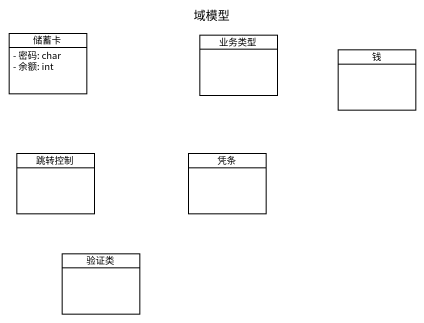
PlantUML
@startuml
title 域模型
hide circle
hide empty members
skinparam classAttributeIconSize 0
class 储蓄卡 {
  - 密码: char
  - 余额: int
}
class 业务类型
class 钱
class 跳转控制
class 凭条
class 验证类
@enduml
